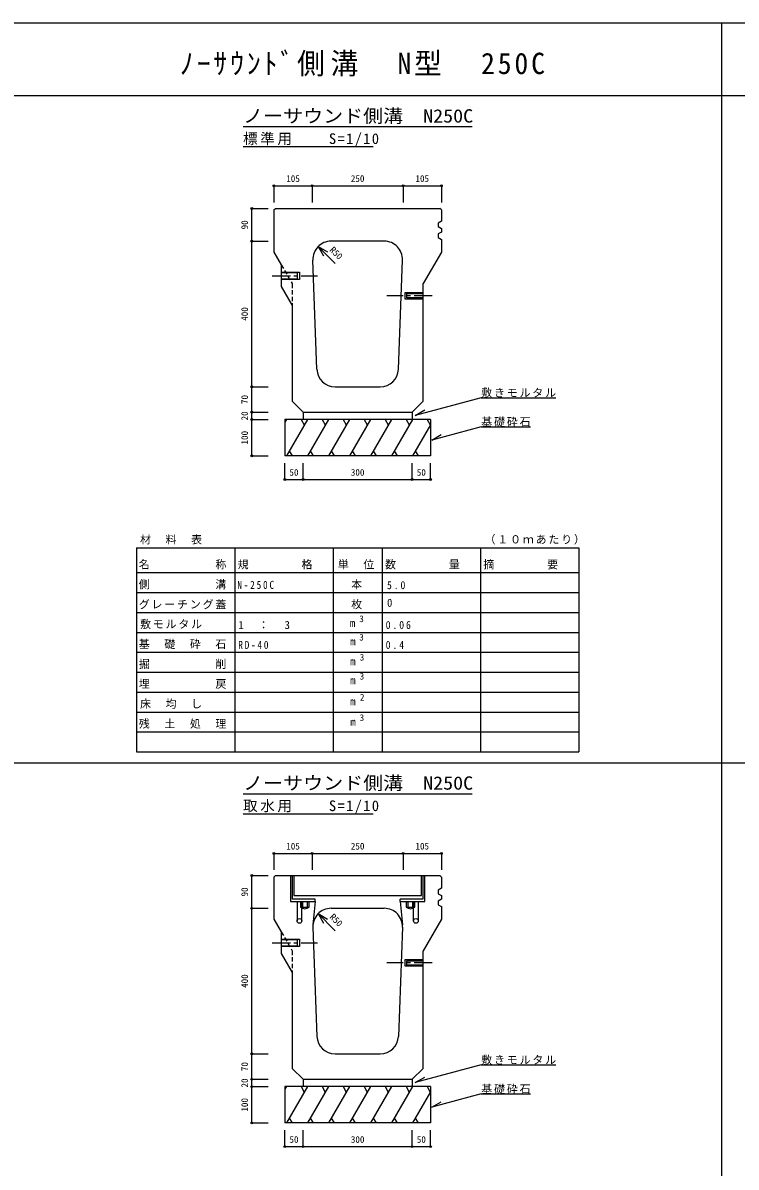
# Model space of a CAD drawing. Units: millimetres at full size, sheet at 1:10. Extents: x -4310 to 3690, y -2846 to 2854.
# Drawn here: x -230 to 1730, y -291 to 2854 of the extents above; entities that cross this region are included whole.
import ezdxf
from ezdxf.enums import TextEntityAlignment as Align

# ---------------------------------------------------------------- set-up
doc = ezdxf.new("R2010")
doc.units = ezdxf.units.MM
doc.header["$LTSCALE"] = 10
doc.header["$PDMODE"] = 32
doc.header["$PDSIZE"] = 5
for name, pattern in [('CHAIN1', [8, 5, -1, 1, -1]), ('DASHED1', [1.8, 1.2, -0.6]), ('DOUBLE_CHAIN2', [12.8, 9, -1, 0.6, -0.6, 0.6, -1])]:
    doc.linetypes.add(name, pattern=pattern)
doc.layers.add('0-0_通り芯', color=7, linetype='Continuous')
doc.styles.add('ＭＳ ゴシック', font='')
doc.styles.get('ＭＳ ゴシック').set_extended_font_data('MS Gothic')

msp = doc.modelspace()

# ---------------------------------------------------------------- linework, layer by layer
at = {"layer": '0-0_通り芯', "color": 2}
for p, q in [((-4310.37, 2853.83), (3689.63, 2853.83)), ((1689.63, 2853.83), (1689.63, -2846.17)), ((-4310.37, 2653.83), (3689.63, 2653.83)), ((-4310.37, 2653.83), (3689.63, 2653.83)), ((538.63, 423.49), (538.63, 439.49)), ((550.63, 439.49), (550.63, 423.49)), ((828.63, 423.49), (828.63, 439.49)), ((840.63, 439.49), (840.63, 423.49))]:
    msp.add_line(p, q, dxfattribs=at)
at = {"layer": '0-0_通り芯'}
for p, q in [((374.63, 2568.83), (1004.63, 2568.83)), ((374.63, 2513.83), (732.13, 2513.83)), ((1029.41, 1823.6), (1234.41, 1823.6)), ((489.63, 1763.83), (489.63, 1663.83)), ((889.63, 1763.83), (489.63, 1763.83)), ((493.68, 1763.83), (489.63, 1756.81)), ((551.42, 1763.83), (493.68, 1663.83)), ((534.12, 1763.83), (542.77, 1748.84)), ((539.63, 1783.83), (539.63, 1763.83)), ((609.15, 1763.83), (551.42, 1663.83)), ((591.85, 1763.83), (600.5, 1748.84)), ((666.89, 1763.83), (609.15, 1663.83)), ((649.59, 1763.83), (658.24, 1748.84)), ((724.62, 1763.83), (666.89, 1663.83)), ((707.32, 1763.83), (715.97, 1748.84)), ((782.36, 1763.83), (724.62, 1663.83)), ((765.06, 1763.83), (773.71, 1748.84)), ((840.09, 1763.83), (782.36, 1663.83)), ((822.79, 1763.83), (831.44, 1748.84)), ((839.63, 1783.83), (839.63, 1763.83)), ((880.53, 1763.83), (889.18, 1748.84)), ((889.63, 1763.83), (889.63, 1663.83)), ((889.63, 1749.63), (840.09, 1663.83)), ((1029.41, 1743.8), (1164.41, 1743.8)), ((501.6, 1677.55), (509.52, 1663.83)), ((559.34, 1677.55), (567.26, 1663.83)), ((617.07, 1677.55), (624.99, 1663.83)), ((674.81, 1677.55), (682.73, 1663.83)), ((732.54, 1677.55), (740.46, 1663.83)), ((790.28, 1677.55), (798.2, 1663.83)), ((848.01, 1677.55), (855.93, 1663.83)), ((889.63, 1663.83), (489.63, 1663.83)), ((82.13, 1411.37), (1297.13, 1411.37)), ((82.13, 1411.37), (82.13, 1288.25)), ((352.13, 1411.37), (352.13, 1288.25)), ((622.13, 1411.37), (622.13, 1288.25)), ((757.13, 1411.37), (757.13, 1288.25)), ((1027.13, 1411.37), (1027.13, 1288.25)), ((1297.13, 1411.37), (1297.13, 1288.25)), ((82.13, 1342.97), (1297.13, 1342.97)), ((82.13, 1288.25), (1297.13, 1288.25)), ((82.13, 1288.25), (82.13, 850.49)), ((352.13, 1288.25), (352.13, 850.49)), ((622.13, 1288.25), (622.13, 850.49)), ((757.13, 1288.25), (757.13, 850.49)), ((1027.13, 1288.25), (1027.13, 850.49)), ((1297.13, 1288.25), (1297.13, 850.49)), ((82.13, 1233.53), (1297.13, 1233.53)), ((82.13, 1178.81), (1297.13, 1178.81)), ((82.13, 1124.09), (1297.13, 1124.09)), ((82.13, 1069.37), (1297.13, 1069.37)), ((82.13, 1014.65), (1297.13, 1014.65)), ((82.13, 959.93), (1297.13, 959.93)), ((82.13, 905.21), (1297.13, 905.21)), ((82.13, 850.49), (1297.13, 850.49)), ((167.63, 850.49), (1076.63, 850.49)), ((374.63, 735.49), (1004.63, 735.49)), ((374.63, 680.49), (732.13, 680.49)), ((514.63, 510.49), (514.63, 455.49)), ((864.63, 455.49), (864.63, 510.49)), ((514.63, 455.49), (864.63, 455.49)), ((1029.41, -9.73), (1234.41, -9.73)), ((539.63, -49.51), (539.63, -69.51)), ((839.63, -49.51), (839.63, -69.51)), ((489.63, -69.51), (489.63, -169.51)), ((889.63, -69.51), (489.63, -69.51)), ((493.68, -69.51), (489.63, -76.52)), ((551.42, -69.51), (493.68, -169.51)), ((534.12, -69.51), (542.77, -84.49)), ((609.15, -69.51), (551.42, -169.51)), ((591.85, -69.51), (600.5, -84.49)), ((666.89, -69.51), (609.15, -169.51)), ((649.59, -69.51), (658.24, -84.49)), ((724.62, -69.51), (666.89, -169.51)), ((707.32, -69.51), (715.97, -84.49)), ((782.36, -69.51), (724.62, -169.51)), ((765.06, -69.51), (773.71, -84.49)), ((840.09, -69.51), (782.36, -169.51)), ((822.79, -69.51), (831.44, -84.49)), ((889.63, -83.7), (840.09, -169.51)), ((880.53, -69.51), (889.18, -84.49)), ((889.63, -69.51), (889.63, -169.51)), ((1029.41, -89.53), (1164.41, -89.53)), ((501.6, -155.79), (509.52, -169.51)), ((559.34, -155.79), (567.26, -169.51)), ((617.07, -155.79), (624.99, -169.51)), ((674.81, -155.79), (682.73, -169.51)), ((732.54, -155.79), (740.46, -169.51)), ((790.28, -155.79), (798.2, -169.51)), ((848.01, -155.79), (855.93, -169.51)), ((889.63, -169.51), (489.63, -169.51))]:
    msp.add_line(p, q, dxfattribs=at)
at = {"layer": '0-0_通り芯', "color": 4}
for p, q in [((459.63, 2406.35), (564.63, 2406.35)), ((459.63, 2406.35), (459.63, 2359.84)), ((564.63, 2406.35), (564.63, 2359.84)), ((564.63, 2406.35), (814.63, 2406.35)), ((814.63, 2406.35), (814.63, 2359.84)), ((814.63, 2406.35), (919.63, 2406.35)), ((919.63, 2406.35), (919.63, 2359.84)), ((398.63, 2253.83), (398.63, 2343.83)), ((398.63, 2343.83), (443.63, 2343.83)), ((398.63, 1853.83), (398.63, 2253.83)), ((398.63, 2253.83), (443.63, 2253.83)), ((581.19, 2239.18), (607.17, 2224.18)), ((581.19, 2239.18), (596.19, 2213.2)), ((628.2, 2192.18), (581.19, 2239.18)), ((398.63, 1783.83), (398.63, 1853.83)), ((398.63, 1853.83), (443.63, 1853.83)), ((398.63, 1763.83), (398.63, 1783.83)), ((398.63, 1783.83), (443.63, 1783.83)), ((398.63, 1663.83), (398.63, 1763.83)), ((398.63, 1763.83), (443.63, 1763.83)), ((398.63, 1663.83), (443.63, 1663.83)), ((489.63, 1598.83), (489.63, 1643.83)), ((539.63, 1598.83), (539.63, 1643.83)), ((839.63, 1598.83), (839.63, 1643.83)), ((889.63, 1598.83), (889.63, 1643.83)), ((489.63, 1598.83), (539.63, 1598.83)), ((539.63, 1598.83), (839.63, 1598.83)), ((839.63, 1598.83), (889.63, 1598.83)), ((-4310.37, 820.49), (3689.63, 820.49)), ((459.63, 571.49), (564.63, 571.49)), ((459.63, 571.49), (459.63, 526.49)), ((564.63, 571.49), (564.63, 526.49)), ((564.63, 571.49), (814.63, 571.49)), ((814.63, 571.49), (814.63, 526.49)), ((814.63, 571.49), (919.63, 571.49)), ((919.63, 571.49), (919.63, 526.49)), ((398.63, 420.49), (398.63, 510.49)), ((398.63, 510.49), (443.63, 510.49)), ((510.63, 445.49), (510.63, 510.49)), ((868.63, 510.49), (868.63, 445.49)), ((874.63, 439.49), (874.63, 510.49)), ((572.63, 445.49), (510.63, 445.49)), ((572.63, 439.49), (572.63, 445.49)), ((868.63, 445.49), (806.63, 445.49)), ((806.63, 439.49), (806.63, 445.49)), ((398.63, 20.49), (398.63, 420.49)), ((398.63, 420.49), (443.63, 420.49)), ((523.13, 439.49), (523.13, 385.99)), ((536.13, 385.99), (536.13, 439.49)), ((806.63, 439.49), (874.63, 439.49)), ((843.13, 385.99), (843.13, 439.49)), ((856.13, 439.49), (856.13, 385.99)), ((581.19, 405.85), (607.17, 390.85)), ((581.19, 405.85), (596.19, 379.87)), ((628.2, 358.84), (581.19, 405.85)), ((398.63, -49.51), (398.63, 20.49)), ((398.63, 20.49), (443.63, 20.49)), ((398.63, -69.51), (398.63, -49.51)), ((398.63, -49.51), (443.63, -49.51)), ((398.63, -169.51), (398.63, -69.51)), ((398.63, -69.51), (443.63, -69.51)), ((398.63, -169.51), (443.63, -169.51)), ((489.63, -234.51), (489.63, -189.51)), ((539.63, -234.51), (539.63, -189.51)), ((839.63, -234.51), (839.63, -189.51)), ((889.63, -234.51), (889.63, -189.51)), ((489.63, -234.51), (539.63, -234.51)), ((539.63, -234.51), (839.63, -234.51)), ((839.63, -234.51), (889.63, -234.51))]:
    msp.add_line(p, q, dxfattribs=at)
at = {"layer": '0-0_通り芯', "color": 3}
for p, q in [((459.63, 2339.83), (463.63, 2343.83)), ((459.63, 2339.83), (459.63, 2223.83)), ((463.63, 2343.83), (915.63, 2343.83)), ((919.63, 2339.83), (915.63, 2343.83)), ((919.63, 2339.83), (919.63, 2308.83)), ((919.63, 2288.83), (919.63, 2278.83)), ((762.72, 2253.83), (616.54, 2253.83)), ((919.63, 2258.83), (919.63, 2223.83)), ((459.63, 2223.83), (479.63, 2189.19)), ((577.83, 1901.95), (566.58, 2201.95)), ((801.44, 1901.95), (812.69, 2201.95)), ((919.63, 2223.83), (869.63, 2137.22)), ((479.63, 2189.19), (479.63, 2129.19)), ((479.63, 2129.19), (509.63, 2077.22)), ((509.63, 2077.22), (509.63, 1813.83)), ((627.79, 1853.83), (751.47, 1853.83)), ((539.63, 1783.83), (509.63, 1813.83)), ((459.63, 506.49), (463.63, 510.49)), ((459.63, 506.49), (459.63, 390.49)), ((463.63, 510.49), (915.63, 510.49)), ((919.63, 506.49), (915.63, 510.49)), ((919.63, 506.49), (919.63, 475.49)), ((919.63, 455.49), (919.63, 445.49)), ((572.63, 439.49), (566.75, 375.04)), ((616.54, 420.49), (762.72, 420.49)), ((806.63, 439.49), (812.52, 375.04)), ((919.63, 425.49), (919.63, 390.49)), ((459.63, 390.49), (479.63, 355.85)), ((919.63, 390.49), (869.63, 303.89)), ((479.63, 355.85), (479.63, 295.85)), ((566.58, 368.62), (577.83, 68.62)), ((812.69, 368.62), (801.44, 68.62)), ((479.63, 295.85), (509.63, 243.89)), ((509.63, 243.89), (509.63, -19.51)), ((627.79, 20.49), (751.47, 20.49)), ((539.63, -49.51), (509.63, -19.51))]:
    msp.add_line(p, q, dxfattribs=at)
at = {"layer": '0-0_通り芯', "color": 3, "linetype": 'DASHED1'}
for p, q in [((479.63, 2189.19), (509.63, 2137.22)), ((509.63, 2137.22), (509.63, 2077.22)), ((479.63, 355.85), (509.63, 303.89)), ((509.63, 303.89), (509.63, 243.89))]:
    msp.add_line(p, q, dxfattribs=at)
at = {"layer": '0-0_通り芯', "linetype": 'CHAIN1'}
for p, q in [((454.63, 2158.83), (579.63, 2158.83)), ((894.63, 2103.83), (769.63, 2103.83)), ((454.63, 325.49), (579.63, 325.49)), ((894.63, 270.49), (769.63, 270.49))]:
    msp.add_line(p, q, dxfattribs=at)
at = {"layer": '0-0_通り芯', "color": 4, "linetype": 'DOUBLE_CHAIN2'}
msp.add_line((-4310.37, 820.49), (3689.63, 820.49), dxfattribs=at)
at = {"layer": '0-0_通り芯', "color": 3}
for points in [[(919.63, 2308.83), (910.63, 2303.83), (910.63, 2293.83), (919.63, 2288.83)], [(919.63, 2278.83), (910.63, 2273.83), (910.63, 2263.83), (919.63, 2258.83)], [(539.63, 1783.83), (839.63, 1783.83), (869.63, 1813.83), (869.63, 2137.22)], [(919.63, 475.49), (910.63, 470.49), (910.63, 460.49), (919.63, 455.49)], [(919.63, 445.49), (910.63, 440.49), (910.63, 430.49), (919.63, 425.49)], [(539.63, -49.51), (839.63, -49.51), (869.63, -19.51), (869.63, 303.89)]]:
    msp.add_lwpolyline(points, dxfattribs=at)
at = {"layer": '0-0_通り芯'}
for points in [[(479.63, 2168.83), (529.63, 2168.83), (529.63, 2148.83), (479.63, 2148.83)], [(479.63, 2150.83), (524.63, 2150.83), (524.63, 2166.83), (479.63, 2166.83)], [(869.63, 2111.83), (819.63, 2111.83), (819.63, 2095.83), (869.63, 2095.83)], [(869.63, 2097.83), (824.63, 2097.83), (824.63, 2109.83), (869.63, 2109.83)], [(1029.41, 1823.6), (847.9, 1774.97), (873.88, 1789.97)], [(1029.41, 1743.8), (893.52, 1707.39), (919.5, 1722.39)], [(479.63, 335.49), (529.63, 335.49), (529.63, 315.49), (479.63, 315.49)], [(479.63, 317.49), (524.63, 317.49), (524.63, 333.49), (479.63, 333.49)], [(869.63, 278.49), (819.63, 278.49), (819.63, 262.49), (869.63, 262.49)], [(869.63, 264.49), (824.63, 264.49), (824.63, 276.49), (869.63, 276.49)], [(1029.41, -9.73), (847.9, -58.36), (873.88, -43.36)], [(1029.41, -89.53), (893.52, -125.94), (919.5, -110.94)]]:
    msp.add_lwpolyline(points, dxfattribs=at)
at = {"layer": '0-0_通り芯', "color": 4}
msp.add_lwpolyline([(504.63, 510.49), (504.63, 439.49), (572.63, 439.49)], dxfattribs=at)
at = {"layer": '0-0_通り芯', "color": 2}
for points in [[(532.63, 439.49), (532.63, 423.49), (556.63, 423.49), (556.63, 439.49)], [(822.63, 439.49), (822.63, 423.49), (846.63, 423.49), (846.63, 439.49)]]:
    msp.add_lwpolyline(points, dxfattribs=at)
at = {"layer": '0-0_通り芯', "color": 4}
for centre in [(529.63, 385.99), (849.63, 385.99)]:
    msp.add_circle(centre, 6.5, dxfattribs=at)
at = {"layer": '0-0_通り芯', "color": 3}
for centre, start, end in [((616.54, 2203.83), 90, 182.14759), ((762.72, 2203.83), 357.85241, 90), ((627.79, 1903.83), 182.14759, 270), ((751.47, 1903.83), 270, 357.85241), ((616.54, 370.49), 90, 182.14759), ((762.72, 370.49), 357.85241, 90), ((627.79, 70.49), 182.14759, 270), ((751.47, 70.49), 270, 357.85241)]:
    msp.add_arc(centre, 50, start, end, dxfattribs=at)
at = {"layer": '0-0_通り芯', "color": 2}
for centre in [(544.63, 439.49), (834.63, 439.49)]:
    msp.add_arc(centre, 20, 233.1301, 306.8699, dxfattribs=at)
at = {"layer": '0-0_通り芯', "color": 4}
for p in [(459.63, 2406.35), (564.63, 2406.35), (814.63, 2406.35), (919.63, 2406.35), (398.63, 2343.83), (398.63, 2253.83), (398.63, 1853.83), (398.63, 1783.83), (398.63, 1763.83), (398.63, 1663.83), (489.63, 1598.83), (539.63, 1598.83), (839.63, 1598.83), (889.63, 1598.83), (459.63, 571.49), (564.63, 571.49), (814.63, 571.49), (919.63, 571.49), (398.63, 510.49), (398.63, 420.49), (398.63, 20.49), (398.63, -49.51), (398.63, -69.51), (398.63, -169.51), (489.63, -234.51), (539.63, -234.51), (839.63, -234.51), (889.63, -234.51)]:
    msp.add_point(p, dxfattribs=at)

# ---------------------------------------------------------------- texts
at = {"layer": '0-0_通り芯', "color": 3, "style": 'ＭＳ ゴシック', "width": 1.1}
for p in [(374.63, 2568.83), (374.63, 735.49)]:
    msp.add_text('ノーサウンド側溝\u3000N250C', height=36.66, dxfattribs=at).set_placement(p, align=Align.BOTTOM_LEFT)
at = {"layer": '0-0_通り芯', "color": 4, "style": 'ＭＳ ゴシック'}
for s, p in [('105', (493.38, 2411.35)), ('250', (670.88, 2411.35)), ('105', (848.38, 2411.35)), ('50', (502.13, 1603.83)), ('300', (670.88, 1603.83)), ('50', (852.13, 1603.83)), ('3', (694.16, 1201.43)), ('3', (694.16, 1150.82)), ('3', (695.33, 1095.76)), ('3', (695.06, 1043.5)), ('2', (695.96, 985.97)), ('3', (695.06, 929.89)), ('105', (493.38, 576.49)), ('250', (670.88, 576.49)), ('105', (848.38, 576.49)), ('50', (502.13, -229.51)), ('300', (670.88, -229.51)), ('50', (852.13, -229.51))]:
    msp.add_text(s, height=18.33, dxfattribs=at).set_placement(p, align=Align.BOTTOM_LEFT)
for s, rotation, p in [('90', 90, (393.63, 2286.33)), ('R50', 315, (607.17, 2224.18)), ('400', 90, (393.63, 2035.08)), ('70', 90, (393.63, 1806.33)), ('20', 90, (393.63, 1761.33)), ('100', 90, (393.63, 1695.08)), ('90', 90, (393.63, 452.99)), ('R50', 315, (607.17, 390.85)), ('400', 90, (393.63, 201.74)), ('70', 90, (393.63, -27.01)), ('20', 90, (393.63, -72.01)), ('100', 90, (393.63, -138.26))]:
    msp.add_text(s, height=18.33, rotation=rotation, dxfattribs=at).set_placement(p, align=Align.BOTTOM_LEFT)
at = {"layer": '0-0_通り芯', "style": 'ＭＳ ゴシック'}
for s, p in [('0', (770.13, 1242.47)), ('m', (668.06, 1187.07)), ('m', (668.96, 1136.45)), ('m', (668.96, 1081.73)), ('m', (668.96, 1029.75)), ('m', (669.05, 971.61)), ('m', (669.23, 915.52))]:
    msp.add_text(s, height=21.99, dxfattribs=at).set_placement(p, align=Align.BOTTOM_LEFT)
at = {"layer": '0-0_通り芯', "color": 2, "insert": (201.27, 2706.61), "char_height": 58.65, "attachment_point": 7, "style": 'ＭＳ ゴシック'}
msp.add_mtext('\\T1.21;\\W0.95;ﾉｰｻｳﾝﾄﾞ側溝\u3000N型\u3000250C', dxfattribs=at)
at = {"layer": '0-0_通り芯', "attachment_point": 7, "style": 'ＭＳ ゴシック'}
for s, insert, char_height in [('\\T1.18;標準用\u3000\u3000S=1/10', (374.63, 2513.83), 29.33), ('\\T1.17;敷きモルタル', (1029.41, 1823.6), 21.99), ('\\T1.17;基礎砕石', (1029.41, 1743.8), 21.99), ('\\T1.17;材\u3000料\u3000表', (91.63, 1420.31), 21.99), ('\\T1.17;（１０ｍあたり）', (1038.39, 1420.31), 21.99), ('\\T1.17;名\u3000\u3000\u3000\u3000\u3000称', (88.13, 1351.91), 21.99), ('\\T1.17;規\u3000\u3000\u3000\u3000格', (359.88, 1351.91), 21.99), ('\\T1.17;単\u3000位', (635.13, 1351.91), 21.99), ('\\T1.17;数\u3000\u3000\u3000\u3000量', (764.88, 1351.91), 21.99), ('\\T1.17;摘\u3000\u3000\u3000\u3000要', (1034.88, 1351.91), 21.99), ('\\T1.17;側\u3000\u3000\u3000\u3000\u3000溝', (88.13, 1297.19), 21.99), ('\\T1.17;\u3000本', (636.88, 1297.19), 21.99), ('\\T1.39;\\W0.85;N-250C', (358.88, 1297.98), 21.99), ('\\T1.38;\\W0.9;5.0', (770.13, 1297.19), 21.99), ('\\T1.17;グレーチング蓋', (88.13, 1242.47), 21.99), ('\\T1.17;\u3000枚', (636.88, 1242.47), 21.99), ('\\T1.17;敷モルタル', (91.63, 1187.75), 21.99), ('\\T1.21;1\u3000：\u30003', (361.63, 1187.75), 21.99), ('\\T1.38;\\W0.9;0.06', (766.63, 1187.75), 21.99), ('\\T1.17;基\u3000礎\u3000砕\u3000石', (88.13, 1133.03), 21.99), ('\\T1.38;\\W0.85;RD-40', (361.63, 1133.03), 21.99), ('\\T1.38;\\W0.9;0.4', (766.63, 1133.03), 21.99), ('\\T1.17;掘\u3000\u3000\u3000\u3000\u3000削', (88.13, 1078.31), 21.99), ('\\T1.17;埋\u3000\u3000\u3000\u3000\u3000戻', (88.13, 1023.59), 21.99), ('\\T1.17;床\u3000均\u3000し', (91.63, 968.87), 21.99), ('\\T1.17;残\u3000土\u3000処\u3000理', (88.13, 914.15), 21.99), ('\\T1.18;取水用\u3000\u3000S=1/10', (374.63, 680.49), 29.33), ('\\T1.17;敷きモルタル', (1029.41, -9.73), 21.99), ('\\T1.17;基礎砕石', (1029.41, -89.53), 21.99)]:
    msp.add_mtext(s, dxfattribs=dict(at, insert=insert, char_height=char_height))

doc.saveas('drawing.dxf')
